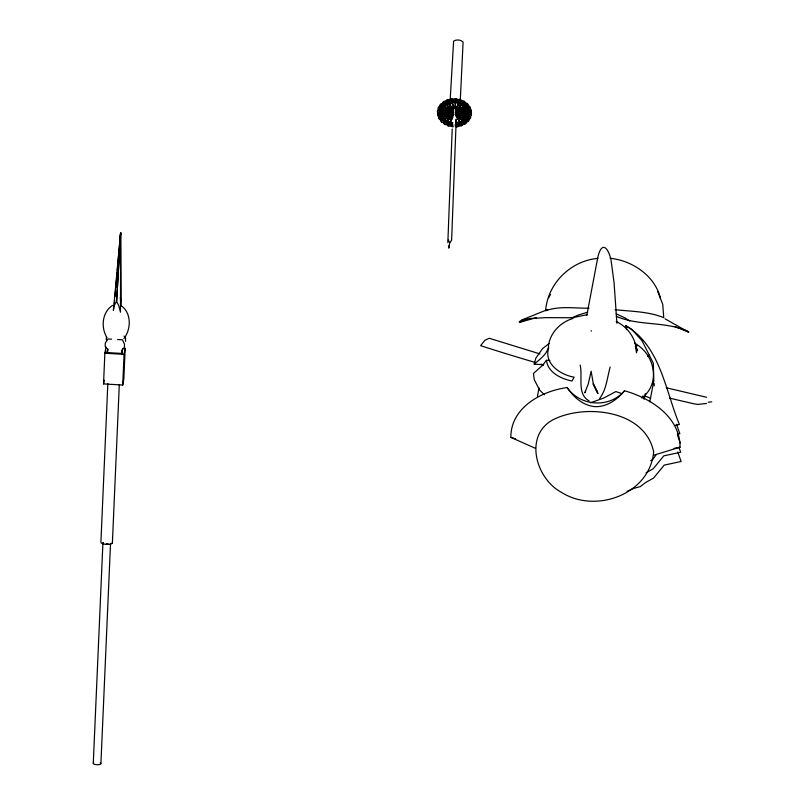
<?xml version="1.0" encoding="UTF-8"?>
<svg xmlns="http://www.w3.org/2000/svg" width="805" height="805" viewBox="0 0 805 805"><rect width="100%" height="100%" fill="white"/><g stroke="black" fill="none" stroke-linecap="round" stroke-linejoin="round"><path stroke-width="1.21" d="M113.404 310.569L120.629 232.715L120.478 312.219L118.637 305.347L116.604 301.432L120.629 232.715L121.193 305.769M535.486 448.365L510.863 437.367C510.591 407.753 541.413 390.999 567.133 387.567C573.532 397.056 583.112 405.67 594.986 406.646C606.839 407.078 617.304 399.592 624.509 390.777C650.661 398.103 680.185 416.889 680.044 447.208L653.62 455.238M447.842 242.657L452.199 129.011M120.197 243.985L120.629 232.715L117.319 270.279M626.411 329.698L626.813 326.337L625.505 325.592L625.495 327.383M122.722 385.031L124.061 354.351L125.188 348.163L123.849 378.853L122.722 385.031L103.533 383.915L104.871 353.234L105.998 347.046M105.727 353.184L105.837 350.728M106.3 340.233L106.441 336.822M107.407 352.6L107.558 349.189L105.173 346.412L105.314 343.011L108.011 338.965L111.603 339.177M107.83 383.713L100.907 542.147A5.776 1.872 2.5 0 0 106.844 544.422A5.776 1.872 2.5 0 0 112.338 542.459M93.269 763.482L102.929 542.56M100.917 763.502L110.516 543.828M112.388 542.952L119.311 384.528M125.489 341.35L125.63 337.939L124.04 336.088M456.043 124.272L451.615 240.282L449.713 242.848L448.808 248.161A1850.484 50.745 -85.1 0 1 448.878 245.746M120.629 232.715L116.604 301.432L114.24 305.477L113.384 310.026M453.235 113.344L440.496 111.925C437.457 109.812 440.748 114.813 440.325 110.718M453.346 113.586L440.657 114.894C437.679 113.103 440.536 117.761 440.697 114.169M453.104 113.052L441.281 109.047C439.45 106.23 439.983 111.613 441.321 108.323M453.436 113.837L441.764 117.741C438.484 116.614 442.257 120.569 441.794 117.017L452.018 112.992M441.311 106.351A2.274 1.852 2.8 0 1 441.844 106.582L442.951 106.421L443.052 105.053M453.698 114.018L443.726 120.277C440.355 119.854 444.833 122.924 443.766 119.553M453.245 112.438L445.427 104.288L445.467 103.563L453.084 110.627M453.929 114.23L446.423 122.32C443.173 122.632 448.073 124.654 446.453 121.595L451.052 115.96M453.497 112.217L448.506 102.738L448.808 100.987M448.496 102.718C450.126 100.454 445.356 102.396 448.496 102.718L453.547 110.949L451.987 101.903L452.601 100.243M455.63 101.822L454.976 100.192M456.133 110.033L459.192 102.527L458.709 101.098M455.942 116.343C456.002 115.528 464.304 127.955 460.037 123.759C461.215 120.8 462.11 125.55 459.947 123.517M456.304 111.452L462.432 103.946L462.14 102.607M455.801 114.914L463.428 121.978L457.381 114.914M455.64 112.72L465.129 105.988L465.451 104.237M455.741 112.992L467.091 108.524C469.023 105.676 468.067 111.321 467.071 107.457M455.489 113.787L467.574 117.228L467.725 116.353M455.64 113.294L468.198 111.372C474.568 110.738 463.227 112.921 469.667 110.124M455.56 113.545L468.359 114.34C471.931 113.002 467.182 116.906 468.882 113.082M449.351 116.987L449.472 114.501M449.713 109.54L450.076 102.094M450.196 99.609L453.607 41.156C456.194 39.294 461.003 39.626 463.096 42.091L460.279 100.424M459.917 107.87L460.158 102.909M455.157 108.635L455.66 101.098L456.465 100.162M114.34 304.069L114.672 300.315M115.004 296.562L115.558 290.303M115.779 287.798L117.097 272.774M454.664 108.584L455.66 101.098M537.499 396.261L539.028 387.849M644.392 398.405L645.409 393.605M649.776 401.826L653.831 380.846L653.308 363.176L642.008 340.666L631.623 329.235L626.753 326.307M107.618 351.443L108.041 349.118M103.533 383.915L104.207 380.212M121.666 354.21L122.652 348.796M610.16 367.01C607.222 377.465 606.457 389.67 599.675 398.465M586.805 315.399L597.34 259.794C600.138 243.855 606.386 242.899 610.864 258.938L614.064 282.656L616.902 323.187M597.964 258.365C570.856 260.679 547.591 283.4 545.619 310.821C559.153 305.679 574.649 308.406 589.008 308.174M441.563 105.083L442.046 105.928L442.981 105.697M440.506 111.201L439.429 111.744L439.047 110.748M440.285 117.057L440.979 117.943L441.844 117.188M445.225 121.907L445.91 122.793L446.715 121.877M451.112 100.273L452.018 101.158L453.728 107.88M457.854 124.373L457.19 124.956L456.254 124.413M467.413 119.573L466.538 120.156L465.813 119.603M469.848 110.607L468.973 111.191L468.248 110.647M543.687 364.725L534.188 364.172L535.818 358.175L542.61 348.565L549.141 343.483M548.366 346.15C550.067 332.817 560.34 322.252 572.989 318.448M548.698 347.76C543.506 363.669 560.602 374.889 574.176 377.193L571.993 381.027C561.176 378.833 547.883 372.544 546.434 360.298L549.875 360.499M450.136 121.947L452.762 115.507M453.597 114.089L449.663 123.739L448.616 124.131L448.918 124.906L450.136 124.604L449.653 123.759L452.752 117.45M456.163 109.309L458.357 103.946M456.133 108.091L458.196 103.895M456.103 108.816L459.192 102.527L460.239 102.134L459.937 101.36L458.82 101.511L459.202 102.507M450.216 121.968L452.792 116.725M585.607 391.341L584.812 392.82L588.274 383.945L591.122 371.206L593.406 384.237L597.964 393.585L593.194 383.834L597.401 392.025L596.414 390.656M548.648 297.739L550.519 294.479M546.434 360.298L542.51 365.4L533.494 373.409L534.208 379.547L539.501 389.862L544.391 394.822M123.849 338.694C131.205 329.356 131.628 313.457 121.565 305.93M444.269 102.648L445.074 103.684L445.547 102.627M453.165 112.77L442.961 106.441L442.75 105.505L441.623 105.656L441.824 106.572M439.218 113.887L439.812 114.924L440.496 113.867M447.53 101.007L453.577 110.225M463.237 121.545L463.851 121.132M469.979 113.918L469.154 114.34L468.419 113.616M548.577 346.754C546.937 354.502 539.783 359.241 534.188 364.172M656.306 454.473L652.714 459.575L650.692 460.702M446.423 122.32L453.326 113.877M457.099 109.792L461.698 104.157M624.509 390.777C609.455 408.608 580.153 406.384 567.042 387.436M455.791 110.416L461.637 104.117M455.761 111.14L462.432 103.946M446.453 121.595L453.135 114.401M445.417 104.268C446.262 101.692 442.287 104.65 445.417 104.268L453.899 112.137M466.457 105.224L465.179 105.254M591.242 330.583L591.303 331.137M641.706 397.982C661.177 383.784 654.727 353.938 634.843 343.463M112.559 305.407C102.034 312.018 100.665 327.705 107.055 337.718M451.353 114.169L444.712 118.878L449.743 115.799M443.726 120.277L453.215 113.545M464.213 105.938L456.626 111.321L465.964 108.192M647.703 356.384L649.534 355.216M457.19 110.265L464.163 105.888M456.153 111.623L465.129 105.988C468.158 106.894 464.857 103.292 465.149 105.978M547.772 309.472L522.093 319.887L519.255 321.668L519.527 322.372L536.341 317.673M522.093 319.887L530.404 318.478L546.243 317.633L572.295 317.744L577.648 315.258L587.71 312.169M646.063 472.776L653.137 468.832L663.833 455.841L680.678 452.249L679.028 447.53M452.813 124.513L452.883 125.721M627.045 491.332L633.505 488.444L640.297 486.623L645.469 482.598L653.549 478.09L664.246 465.099L681.1 461.507L677.79 452.068M519.527 322.372L525.242 319.967M441.764 117.741L453.114 113.274M456.908 111.825L465.994 108.242M590.417 402.812L603.74 398.042L615.825 391.562L620.987 393.303M572.295 317.744L587.358 314.664M441.794 117.017L451.132 113.887M456.586 112.046L467.091 108.524M451.977 101.883L452.571 100.967L451.494 100.635L451.042 101.339L451.977 101.883L453.698 108.605M674.6 425.503L679.42 424.476C665.292 390.687 660.472 345.637 625.505 325.592M677.428 434.247L679.843 433.734L676.532 424.295M674.016 448.405L680.044 447.208M441.834 113.998L450.971 112.599M440.657 114.894L453.215 112.972M461.386 111.694L467.091 110.818L456.697 111.835M708.189 402.238L711.731 401.846M706.559 403.446L697.724 404.432L694.051 403.818A1624.339 613.128 0.2 0 1 669.72 398.143M441.844 114.048L447.62 113.455M455.509 112.68L468.198 111.372M117.6 339.519L122.4 339.801L124.503 344.117L124.362 347.529L121.947 350.024L121.807 353.435L105.012 352.459M104.871 353.234L124.061 354.351M451.011 111.855L441.693 111.271L448.637 112.106M463.74 113.324L467.232 113.545M440.496 111.925L453.296 112.73M615.09 309.673C631.362 311.485 648.468 311.394 663.743 317.693L662.757 304.371L657.806 291.732M616.348 316.395C639.21 326.236 665.725 321.024 688.426 331.509L688.698 332.213L674.882 326.538M456.817 112.328L467.232 113.485M455.62 112.921L468.359 114.34M610.069 258.244C632.569 260.639 654.767 275.672 660.553 298.363M459.232 101.782L460.309 101.068M706.579 397.268L666.379 387.789M450.981 111.06L442.529 108.665L448.415 110.718M441.281 109.047L453.366 112.479M457.944 113.757L466.397 116.151M539.954 353.908L489.199 338.251L484.912 340.274L480.615 345.667A1624.339 613.128 0.2 0 0 535.154 362.451M510.863 437.367L515.613 438.916M458.146 113.294L467.604 116.494L468.108 117.349L469.053 117.128L469.003 116.333M455.751 113.223L467.574 117.228M616.137 313.819L625.193 318.015L629.752 321.094M644.976 395.99L650.661 398.294M462.483 103.201L463.74 102.567M467.886 117.993C471.046 118.234 466.769 115.477 467.886 117.993A2.274 1.852 2.8 0 0 467.383 117.772M440.818 107.468L441.06 108.584L439.812 108.343M464.274 121.173L464.515 122.29L463.197 121.877M589.039 400.83C576.682 394.168 582.961 376.418 580.143 365.017M451.504 110.386L444.068 106.3L450.146 110.144M442.961 106.441L453.597 112.277M457.411 114.431L464.857 118.516L457.763 114.038M456.314 114.572L465.894 119.834C468.832 118.808 465.894 122.541 465.914 119.844L455.69 113.495M665.021 318.8L688.698 332.213M616.217 321.537C628.182 327.102 636.624 339.529 636.554 352.801L635.638 344.922M458.377 116.544L463.459 121.253M455.61 113.827L463.428 121.978M445.467 103.563L452.41 110.808M634.813 343.021L637.329 345.788M467.152 107.79L468.218 108.122L468.671 107.427M443.746 119.563L443.464 120.579L442.337 120.076M456.606 116.645L459.756 121.776M456.505 115.427L459.836 121.746M455.912 115.105L460.349 123.527M448.536 102.014L452.974 110.436M635.296 346.301L637.58 350.759L635.92 346.412M448.294 240.001L449.713 242.848M642.702 396.04L644.141 399.26M677.367 434.73L680.255 442.992M456.053 120.287L456.626 122.521M456.012 121.012C460.047 127.794 454.463 126.425 456.053 119.854M456.093 119.13L456.707 122.511M452.018 101.178L453.648 110.205M120.348 297.337L120.67 301.12M450.206 123.547L449.341 124.302L448.606 123.578M654.193 383.502L654.264 385.857M108.152 543.778A3.844 1.248 2.5 0 1 106.18 543.778M103.654 543.184A3.844 1.248 2.5 0 1 103.171 542.882M100.182 762.868A3.844 1.248 2.5 0 1 97.526 764.75A3.844 1.248 2.5 0 1 93.571 762.858M543.435 364.876A1624.339 613.128 0.2 0 1 541.071 364.192M453.597 99.77A2.274 1.852 2.8 0 1 457.975 100.142M467.484 105.697A2.274 1.852 2.8 0 1 469.748 108.615M467.101 109.249A2.274 1.852 2.8 0 1 465.823 108.273M465.642 107.81A2.274 1.852 2.8 0 1 465.743 106.864M461.476 101.239A2.274 1.852 2.8 0 1 465.079 103.342M462.744 104.509A2.274 1.852 2.8 0 1 460.883 103.422M443.917 122.893A2.274 1.852 2.8 0 1 443.716 121.947M444.521 120.7A2.274 1.852 2.8 0 1 448.244 122.34M464.837 103.151A2.274 1.852 2.8 0 1 467.665 105.928M466.196 106.673A2.274 1.852 2.8 0 1 465.602 106.683M464.052 106.008A2.274 1.852 2.8 0 1 463.559 105.133M457.643 100.082A2.274 1.852 2.8 0 1 461.778 101.37M469.818 108.816A2.274 1.852 2.8 0 1 470.512 111.986M467.303 111.704A2.274 1.852 2.8 0 1 467.182 109.45M470.523 112.187A2.274 1.852 2.8 0 1 471.358 114.35M471.086 114.773A2.274 1.852 2.8 0 1 470.684 115.125M467.916 115.175A2.274 1.852 2.8 0 1 467.474 114.843M467.162 114.431A2.274 1.852 2.8 0 1 467.755 112.247M463.006 123.618A2.274 1.852 2.8 0 1 462.603 124.513M461.698 125.107A2.274 1.852 2.8 0 1 459.967 125.147M458.498 123.708A2.274 1.852 2.8 0 1 462.483 122.259M466.266 121.978A2.274 1.852 2.8 0 1 465.864 122.873M464.394 123.608A2.274 1.852 2.8 0 1 463.801 123.618M461.758 122.068A2.274 1.852 2.8 0 1 464.777 120.056M442.166 118.285A2.274 1.852 2.8 0 1 445.266 120.639M441.382 121.132A2.274 1.852 2.8 0 1 440.989 119.311M441.452 109.973A2.274 1.852 2.8 0 1 440.667 112.821M438.403 112.63A2.274 1.852 2.8 0 1 437.96 112.297M437.467 111.422A2.274 1.852 2.8 0 1 439.309 109.299M441.824 115.568A2.274 1.852 2.8 0 1 442.911 118.385M438.987 118.043A2.274 1.852 2.8 0 1 439.178 116.202M459.192 124.976A2.274 1.852 2.8 0 1 458.518 125.751M458.015 126.003A2.274 1.852 2.8 0 1 457.451 126.133M456.858 126.144A2.274 1.852 2.8 0 1 456.274 126.033M456.083 122.612A2.274 1.852 2.8 0 1 459.112 123.557M456.053 123.346A2.274 1.852 2.8 0 1 458.981 124.141A2.274 1.852 2.8 0 1 458.327 126.566A2.274 1.852 2.8 0 1 455.278 126.194M442.599 107.327A2.274 1.852 2.8 0 1 442.408 109.168M439.238 109.571A2.274 1.852 2.8 0 1 438.795 109.239M438.302 108.363A2.274 1.852 2.8 0 1 440.738 106.24M468.671 118.748A2.274 1.852 2.8 0 1 468.067 120.941M464.545 120.257A2.274 1.852 2.8 0 1 466.206 117.671M470.13 115.578A2.274 1.852 2.8 0 1 470.523 117.409M470.251 117.832A2.274 1.852 2.8 0 1 469.848 118.184M466.648 117.902A2.274 1.852 2.8 0 1 467.987 114.914M448.637 125.369A2.274 1.852 2.8 0 1 447.349 124.393M447.952 122.209A2.274 1.852 2.8 0 1 451.655 123.356M455.217 124.362A2.274 1.852 2.8 0 1 455.288 125.771M452.953 126.949A2.274 1.852 2.8 0 1 452.752 123.286M444.561 105.022A2.274 1.852 2.8 0 1 443.283 107.005M440.577 106.471A2.274 1.852 2.8 0 1 443.092 103.583M440.657 112.549A2.274 1.852 2.8 0 1 441.341 115.719M438.141 115.437A2.274 1.852 2.8 0 1 438.413 112.831M447.198 103.231A2.274 1.852 2.8 0 1 446.393 104.479M443.183 104.197A2.274 1.852 2.8 0 1 446.232 101.541M452.994 126.224A2.274 1.852 2.8 0 1 451.887 125.882M451.323 123.296A2.274 1.852 2.8 0 1 452.792 122.561M450.327 102.064A2.274 1.852 2.8 0 1 449.653 102.839M445.95 101.682A2.274 1.852 2.8 0 1 450.247 100.645M453.336 101.943A2.274 1.852 2.8 0 1 452.833 102.205M451.102 102.235A2.274 1.852 2.8 0 1 450.136 101.672M449.603 100.313A2.274 1.852 2.8 0 1 454.111 100.222M653.64 451.847C649.957 494.27 595.71 513.993 561.689 492.489C534.651 478.21 522.938 432.285 556.255 418.238C588.666 403.969 645.308 411.204 653.64 451.847M454.946 100.917C455.741 103.563 457.461 99.297 454.946 100.917M462.151 103.161C462.945 105.807 464.666 101.541 462.151 103.161M463.207 122.269C464.002 124.906 465.723 120.639 463.207 122.269M454.402 102.648A2.274 1.852 2.8 0 0 457.965 101.35A2.274 1.852 2.8 0 0 454.734 99.468A2.274 1.852 2.8 0 0 454.402 102.648M466.538 109.742A2.274 1.852 2.8 0 0 470.11 108.444A2.274 1.852 2.8 0 0 466.88 106.562A2.274 1.852 2.8 0 0 466.538 109.742M461.607 104.892A2.274 1.852 2.8 0 0 465.179 103.593A2.274 1.852 2.8 0 0 461.949 101.712A2.274 1.852 2.8 0 0 461.607 104.892M458.176 103.392A2.274 1.852 2.8 0 0 461.748 102.094A2.274 1.852 2.8 0 0 458.518 100.202A2.274 1.852 2.8 0 0 458.176 103.392M444.642 124.362A2.274 1.852 2.8 0 0 448.214 123.064A2.274 1.852 2.8 0 0 444.984 121.173A2.274 1.852 2.8 0 0 444.642 124.362M464.465 107.065A2.274 1.852 2.8 0 0 468.027 105.767A2.274 1.852 2.8 0 0 464.797 103.875A2.274 1.852 2.8 0 0 464.465 107.065M467.705 112.76A2.274 1.852 2.8 0 0 471.277 111.462A2.274 1.852 2.8 0 0 468.047 109.571A2.274 1.852 2.8 0 0 467.705 112.76M467.886 115.91A2.274 1.852 2.8 0 0 471.448 114.602A2.274 1.852 2.8 0 0 468.218 112.72A2.274 1.852 2.8 0 0 467.886 115.91M459.403 125.64A2.274 1.852 2.8 0 0 462.966 124.342A2.274 1.852 2.8 0 0 459.736 122.451A2.274 1.852 2.8 0 0 459.403 125.64M462.664 124A2.274 1.852 2.8 0 0 466.226 122.702A2.274 1.852 2.8 0 0 462.996 120.81A2.274 1.852 2.8 0 0 462.664 124M441.794 122.199A2.274 1.852 2.8 0 0 445.356 120.901A2.274 1.852 2.8 0 0 442.126 119.009A2.274 1.852 2.8 0 0 441.794 122.199M438.373 113.354A2.274 1.852 2.8 0 0 441.935 112.056A2.274 1.852 2.8 0 0 438.705 110.164A2.274 1.852 2.8 0 0 438.373 113.354M439.711 119.512A2.274 1.852 2.8 0 0 443.273 118.214A2.274 1.852 2.8 0 0 440.043 116.323A2.274 1.852 2.8 0 0 439.711 119.512M467.051 118.959A2.274 1.852 2.8 0 0 470.623 117.661A2.274 1.852 2.8 0 0 467.393 115.779A2.274 1.852 2.8 0 0 467.051 118.959M439.198 110.295A2.274 1.852 2.8 0 0 442.77 108.997A2.274 1.852 2.8 0 0 439.54 107.105A2.274 1.852 2.8 0 0 439.198 110.295M465.27 121.726A2.274 1.852 2.8 0 0 468.842 120.428A2.274 1.852 2.8 0 0 465.602 118.536A2.274 1.852 2.8 0 0 465.27 121.726M448.073 125.872A2.274 1.852 2.8 0 0 451.645 124.564A2.274 1.852 2.8 0 0 448.415 122.682A2.274 1.852 2.8 0 0 448.073 125.872M440.979 107.538A2.274 1.852 2.8 0 0 444.551 106.24A2.274 1.852 2.8 0 0 441.321 104.348A2.274 1.852 2.8 0 0 440.979 107.538M438.544 116.494A2.274 1.852 2.8 0 0 442.106 115.196A2.274 1.852 2.8 0 0 438.876 113.314A2.274 1.852 2.8 0 0 438.544 116.494M443.595 105.254A2.274 1.852 2.8 0 0 447.157 103.956A2.274 1.852 2.8 0 0 443.927 102.074A2.274 1.852 2.8 0 0 443.595 105.254M446.845 103.614A2.274 1.852 2.8 0 0 450.418 102.316A2.274 1.852 2.8 0 0 447.188 100.434A2.274 1.852 2.8 0 0 446.845 103.614M450.538 102.728A2.274 1.852 2.8 0 0 454.101 101.43A2.274 1.852 2.8 0 0 450.87 99.538A2.274 1.852 2.8 0 0 450.538 102.728"/></g></svg>
